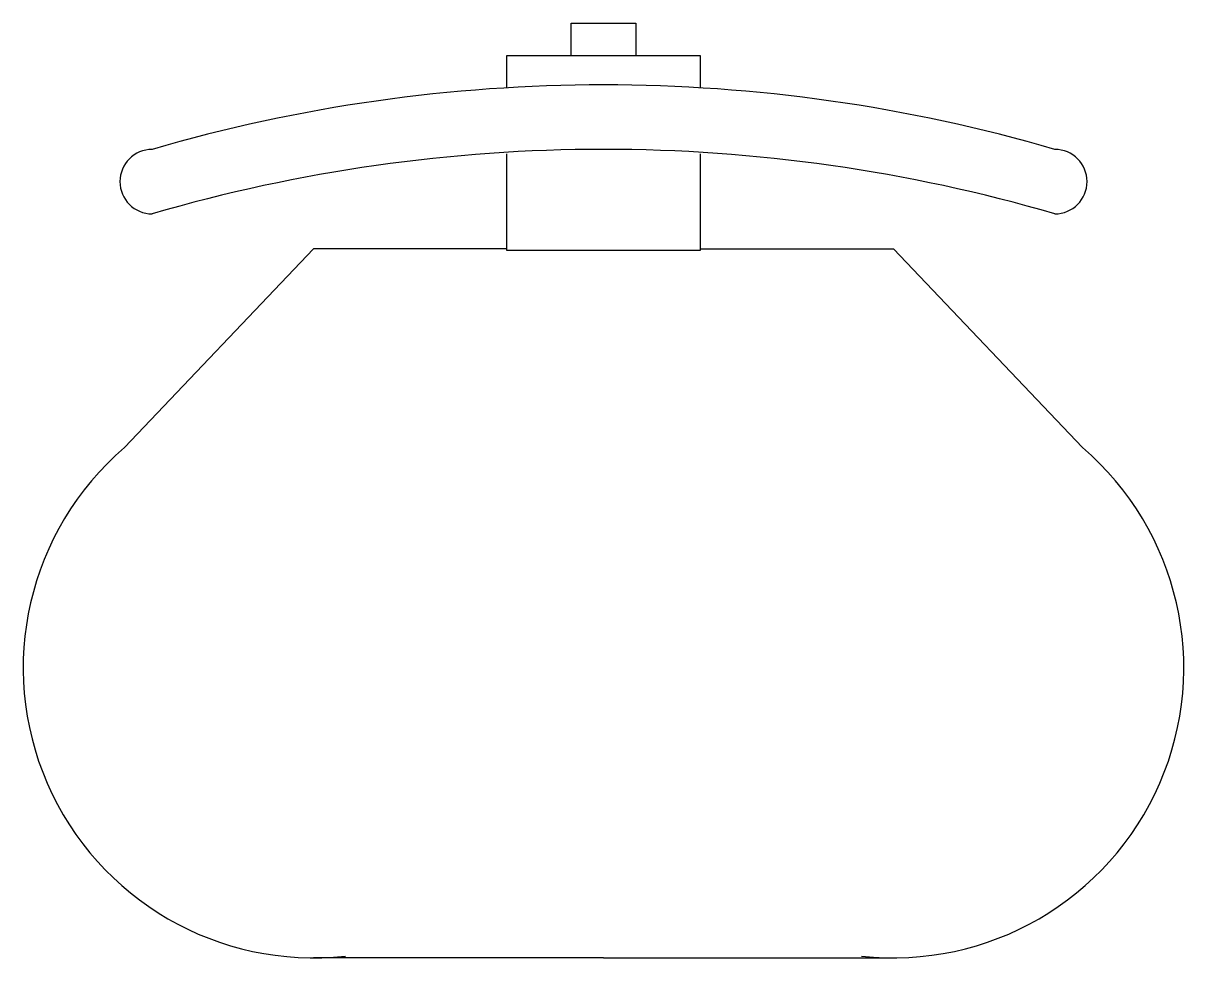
# Model space of a CAD drawing. Extents: x -9 to 9, y -14.5 to 0.
import ezdxf

# ---------------------------------------------------------------- set-up
doc = ezdxf.new("R2010")
doc.units = 0
doc.header["$MEASUREMENT"] = 0
doc.layers.get('0').update_dxf_attribs({"linetype": 'CONTINUOUS'})

msp = doc.modelspace()

# ---------------------------------------------------------------- linework, layer by layer
at = {"linetype": 'CONTINUOUS'}
for p, q in [((-0.5, 0), (0.5, 0)), ((-0.5, -0.5), (-0.5, 0)), ((0.5, 0), (0.5, -0.5)), ((-1.5, -1), (-1.5, -0.5)), ((-1.5, -0.5), (1.5, -0.5)), ((1.5, -0.5), (1.5, -1)), ((-1.5, -3.5282), (-1.5, -2.0282)), ((1.5, -2.0282), (1.5, -3.5282)), ((-4.5, -3.5), (-7.4286, -6.5834)), ((-1.5, -3.5), (-4.5, -3.5)), ((1.5, -3.5282), (-1.5, -3.5282)), ((1.5, -3.5), (4.5, -3.5)), ((4.5, -3.5), (7.4285, -6.5834)), ((0, -14.5), (-4.5, -14.5)), ((0, -14.5), (4.5, -14.5))]:
    msp.add_line(p, q, dxfattribs=at)
for centre, radius, start, end in [((0, -25.9577), 25, 73.73979, 106.2602), ((-7, -2.4577), 0.5, 90, 270), ((0, -26.9577), 25, 73.73979, 106.2602), ((7, -2.4577), 0.5, 270, 90), ((-4.5, -10), 4.5, 130.6013, 276.3402), ((4.5, -10), 4.5, 263.6598, 49.3987)]:
    msp.add_arc(centre, radius, start, end, dxfattribs=at)

doc.saveas('drawing.dxf')
